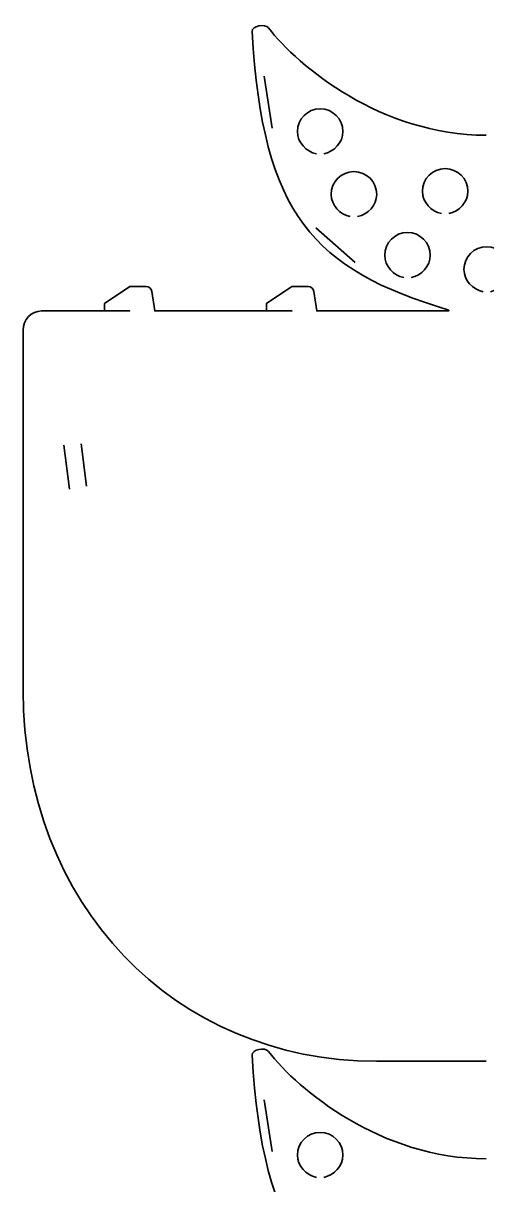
# Model space of a CAD drawing. Header units: inches. Extents: x 1974 to 2973, y -3088 to -2328.
# Drawn here: x 2586.7 to 2739.4, y -2710.4 to -2328.1 of the extents above; entities that cross this region are included whole.
import ezdxf

# ---------------------------------------------------------------- set-up
doc = ezdxf.new("R2010")
doc.units = ezdxf.units.IN
doc.header["$MEASUREMENT"] = 0
doc.layers.add('Layer 1', color=7, linetype='Continuous')

msp = doc.modelspace()

# ---------------------------------------------------------------- linework, layer by layer
at = {"layer": 'Layer 1', "color": 179, "lineweight": 35, "true_color": 0x231f20}
for points in [[(2668.67, -2362.58), (2666.07, -2345.51)], [(2696, -2406.82), (2683.09, -2395.36)], [(2726.89, -2422.51), (2726.89, -2422.51)], [(2600.08, -2466.9), (2601.93, -2481.4)], [(2605.82, -2466.51), (2607.52, -2480.4)], [(2668.67, -2699.47), (2666.07, -2682.41)]]:
    msp.add_lwpolyline(points, dxfattribs=at)
for points, knots in [([(2739.18, -2364.93), (2704.56, -2364.84), (2677.34, -2342.31), (2667.47, -2329.58), (2666.29, -2328.06), (2662.01, -2328.92), (2662.12, -2330.83), (2665.6, -2391.33), (2682.29, -2409.02), (2726.89, -2422.51), (2726.89, -2422.51), (2726.89, -2422.77), (2726.89, -2422.77), (2726.89, -2422.77), (2683.4, -2422.77), (2683.4, -2422.77), (2683.4, -2422.77), (2683.4, -2422.77), (2683.4, -2422.77), (2683.4, -2422.77), (2682.46, -2416.39), (2682.46, -2416.39), (2682.32, -2415.41), (2681.48, -2414.68), (2680.48, -2414.68), (2680.48, -2414.68), (2675.18, -2414.68), (2675.18, -2414.68), (2675.18, -2414.68), (2666.87, -2420.3), (2666.87, -2420.3), (2666.87, -2420.3), (2666.87, -2422.77), (2666.87, -2422.77), (2666.87, -2422.77), (2675.18, -2422.77), (2675.18, -2422.77), (2675.18, -2422.77), (2675.18, -2422.77), (2675.18, -2422.77), (2675.18, -2422.77), (2630.01, -2422.77), (2630.01, -2422.77), (2630.01, -2422.77), (2630.01, -2422.77), (2630.01, -2422.77), (2630.01, -2422.77), (2629.08, -2416.39), (2629.08, -2416.39), (2628.93, -2415.41), (2628.09, -2414.68), (2627.1, -2414.68), (2627.1, -2414.68), (2621.79, -2414.68), (2621.79, -2414.68), (2621.79, -2414.68), (2613.48, -2420.3), (2613.48, -2420.3), (2613.48, -2420.3), (2613.48, -2422.77), (2613.48, -2422.77), (2613.48, -2422.77), (2621.79, -2422.77), (2621.79, -2422.77), (2621.79, -2422.77), (2621.79, -2422.77), (2621.79, -2422.77), (2621.79, -2422.77), (2592.73, -2422.77), (2592.73, -2422.77), (2589.39, -2422.77), (2586.68, -2425.61), (2586.68, -2429.12), (2586.68, -2429.12), (2586.68, -2547.7), (2586.68, -2547.7), (2586.68, -2617.84), (2636.3, -2669.7), (2703.1, -2669.7), (2703.1, -2669.7), (2739.22, -2669.7), (2739.22, -2669.7)], [0, 0, 0, 0, 1, 1, 1, 2, 2, 2, 3, 3, 3, 4, 4, 4, 5, 5, 5, 6, 6, 6, 7, 7, 7, 8, 8, 8, 9, 9, 9, 10, 10, 10, 11, 11, 11, 12, 12, 12, 13, 13, 13, 14, 14, 14, 15, 15, 15, 16, 16, 16, 17, 17, 17, 18, 18, 18, 19, 19, 19, 20, 20, 20, 21, 21, 21, 22, 22, 22, 23, 23, 23, 24, 24, 24, 25, 25, 25, 26, 26, 26, 27, 27, 27, 27]), ([(2685.74, -2371.05), (2689.12, -2370.33), (2692.01, -2367.32), (2692.01, -2363.72), (2692.01, -2359.58), (2688.65, -2356.22), (2684.51, -2356.22), (2680.36, -2356.22), (2677.01, -2359.58), (2677.01, -2363.72), (2677.01, -2367.32), (2679.89, -2370.33), (2683.28, -2371.05)], [0, 0, 0, 0, 1, 1, 1, 2, 2, 2, 3, 3, 3, 4, 4, 4, 4]), ([(2696.86, -2391.72), (2700.24, -2390.99), (2703.13, -2387.99), (2703.13, -2384.39), (2703.13, -2380.25), (2699.77, -2376.89), (2695.63, -2376.89), (2691.49, -2376.89), (2688.13, -2380.25), (2688.13, -2384.39), (2688.13, -2387.99), (2691.02, -2390.99), (2694.4, -2391.72)], [0, 0, 0, 0, 1, 1, 1, 2, 2, 2, 3, 3, 3, 4, 4, 4, 4]), ([(2726.91, -2390.72), (2730.29, -2389.99), (2733.18, -2386.99), (2733.18, -2383.39), (2733.18, -2379.25), (2729.82, -2375.89), (2725.68, -2375.89), (2721.53, -2375.89), (2718.18, -2379.25), (2718.18, -2383.39), (2718.18, -2386.99), (2721.07, -2389.99), (2724.45, -2390.72)], [0, 0, 0, 0, 1, 1, 1, 2, 2, 2, 3, 3, 3, 4, 4, 4, 4]), ([(2714.51, -2411.78), (2717.89, -2411.05), (2720.78, -2408.05), (2720.78, -2404.45), (2720.78, -2400.31), (2717.42, -2396.95), (2713.28, -2396.95), (2709.14, -2396.95), (2705.78, -2400.31), (2705.78, -2404.45), (2705.78, -2408.05), (2708.67, -2411.05), (2712.05, -2411.78)], [0, 0, 0, 0, 1, 1, 1, 2, 2, 2, 3, 3, 3, 4, 4, 4, 4]), ([(2740.61, -2416.44), (2744, -2415.71), (2746.88, -2412.7), (2746.88, -2409.11), (2746.88, -2404.96), (2743.53, -2401.61), (2739.38, -2401.61), (2735.24, -2401.61), (2731.88, -2404.96), (2731.88, -2409.11), (2731.88, -2412.7), (2734.77, -2415.71), (2738.16, -2416.44)], [0, 0, 0, 0, 1, 1, 1, 2, 2, 2, 3, 3, 3, 4, 4, 4, 4]), ([(2739.18, -2701.82), (2704.56, -2701.74), (2677.34, -2679.21), (2667.47, -2666.47), (2666.29, -2664.96), (2662.01, -2665.81), (2662.12, -2667.73), (2665.6, -2728.23), (2682.29, -2745.92), (2726.89, -2759.41), (2726.89, -2759.41), (2726.89, -2759.67), (2726.89, -2759.67), (2726.89, -2759.67), (2683.4, -2759.67), (2683.4, -2759.67), (2683.4, -2759.67), (2683.4, -2759.66), (2683.4, -2759.66), (2683.4, -2759.66), (2682.46, -2753.28), (2682.46, -2753.28), (2682.32, -2752.3), (2681.48, -2751.57), (2680.48, -2751.57), (2680.48, -2751.57), (2675.18, -2751.57), (2675.18, -2751.57), (2675.18, -2751.57), (2666.87, -2757.19), (2666.87, -2757.19), (2666.87, -2757.19), (2666.87, -2759.66), (2666.87, -2759.66), (2666.87, -2759.66), (2675.18, -2759.66), (2675.18, -2759.66), (2675.18, -2759.66), (2675.18, -2759.67), (2675.18, -2759.67), (2675.18, -2759.67), (2630.01, -2759.67), (2630.01, -2759.67), (2630.01, -2759.67), (2630.01, -2759.66), (2630.01, -2759.66), (2630.01, -2759.66), (2629.08, -2753.28), (2629.08, -2753.28), (2628.93, -2752.3), (2628.09, -2751.57), (2627.1, -2751.57), (2627.1, -2751.57), (2621.79, -2751.57), (2621.79, -2751.57), (2621.79, -2751.57), (2613.48, -2757.19), (2613.48, -2757.19), (2613.48, -2757.19), (2613.48, -2759.66), (2613.48, -2759.66), (2613.48, -2759.66), (2621.79, -2759.66), (2621.79, -2759.66), (2621.79, -2759.66), (2621.79, -2759.67), (2621.79, -2759.67), (2621.79, -2759.67), (2592.73, -2759.67), (2592.73, -2759.67), (2589.39, -2759.67), (2586.68, -2762.51), (2586.68, -2766.02), (2586.68, -2766.02), (2586.68, -2884.59), (2586.68, -2884.59), (2586.68, -2954.73), (2636.3, -3006.59), (2703.1, -3006.59), (2703.1, -3006.59), (2739.22, -3006.59), (2739.22, -3006.59)], [0, 0, 0, 0, 1, 1, 1, 2, 2, 2, 3, 3, 3, 4, 4, 4, 5, 5, 5, 6, 6, 6, 7, 7, 7, 8, 8, 8, 9, 9, 9, 10, 10, 10, 11, 11, 11, 12, 12, 12, 13, 13, 13, 14, 14, 14, 15, 15, 15, 16, 16, 16, 17, 17, 17, 18, 18, 18, 19, 19, 19, 20, 20, 20, 21, 21, 21, 22, 22, 22, 23, 23, 23, 24, 24, 24, 25, 25, 25, 26, 26, 26, 27, 27, 27, 27]), ([(2685.74, -2707.95), (2689.12, -2707.22), (2692.01, -2704.22), (2692.01, -2700.62), (2692.01, -2696.48), (2688.65, -2693.12), (2684.51, -2693.12), (2680.36, -2693.12), (2677.01, -2696.48), (2677.01, -2700.62), (2677.01, -2704.22), (2679.89, -2707.22), (2683.28, -2707.95)], [0, 0, 0, 0, 1, 1, 1, 2, 2, 2, 3, 3, 3, 4, 4, 4, 4])]:
    msp.add_open_spline(points, degree=3, knots=knots, dxfattribs=at)

doc.saveas('drawing.dxf')
